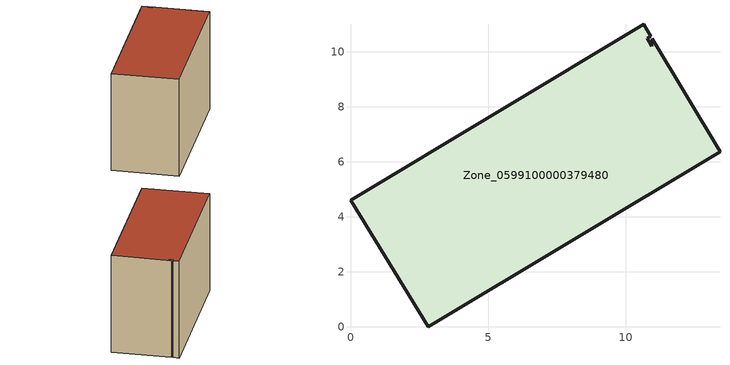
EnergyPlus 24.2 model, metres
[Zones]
Zone_0599100000379480
 floor ground (C_G): 2.82,0 0,4.61 10.65,11 10.91,10.56 10.78,10.48 10.95,10.21 10.97,10.46 13.43,6.37 z0
 wall outside (C_F): 13.43,6.37 10.97,10.46 10.95,10.21 10.78,10.48 10.91,10.56 10.65,11 0,4.61 2.82,0 13.43,6.37 z0:8.35
 roof outside (C_R): 10.91,10.56 10.65,11 0,4.61 2.82,0 13.43,6.37 10.97,10.46 10.95,10.21 10.78,10.48 z8.35
[BUILDING]
Pand.0599100000379480: North Axis=0; Terrain=City; Loads Convergence Tolerance Value=0.04; Temperature Convergence Tolerance Value=0.4; Solar Distribution=FullExterior; Maximum Number of Warmup Days=25; Minimum Number of Warmup Days=1
[Site:Location]
Rotterdam.The.Hague.AP_ZH_NLD Design_Conditions: Latitude=51.96; Longitude=4.45; Time Zone=1; Elevation=-4.5
[SITE:GROUNDTEMPERATURE:BUILDINGSURFACE]
18, 18, 18, 18, 18, 18, 18, 18, 18, 18, 18, 18
[MATERIAL] Thermal Absorptance=0.9; Solar Absorptance=0.7; Visible Absorptance=0.7
Name | Roughness | Thickness | Conductivity | Density | Specific Heat
G.TI.1992-2005 | MediumSmooth | 0.15 | 0.06 | 540 | 1210
F.TI.1992-2005 | Rough | 0.3 | 0.12 | 1920 | 840
R.TI.1992-2005 | MediumRough | 0.2 | 0.08 | 1500 | 1000
[CONSTRUCTION]
C_G: G.TI.1992-2005
C_F: F.TI.1992-2005
C_R: R.TI.1992-2005
[ZONE]
Zone_0599100000379480: Type=1; Multiplier=1; Ceiling Height=Autocalculate; Volume=Autocalculate; Floor Area=autocalculate; Part of Total Floor Area=Yes
[ZONEINFILTRATION:DESIGNFLOWRATE]
Infil_Zone_0599100000379480: Zone or ZoneList or Space or SpaceList=Zone_0599100000379480; Schedule=AlwaysOn; Design Flow Rate Calculation Method=Flow/Area; Flow Rate per Floor Area=0.0015; Constant Term Coefficient=1; Temperature Term Coefficient=0; Velocity Term Coefficient=0; Velocity Squared Term Coefficient=0
[HVACTEMPLATE:ZONE:IDEALLOADSAIRSYSTEM]
Zone_0599100000379480: Maximum Heating Supply Air Temperature=50; Minimum Cooling Supply Air Temperature=13; Maximum Heating Supply Air Humidity Ratio=0.0156; Minimum Cooling Supply Air Humidity Ratio=0.0077; Heating Limit=NoLimit; Cooling Limit=NoLimit; Dehumidification Control Type=ConstantSensibleHeatRatio; Cooling Sensible Heat Ratio=0.7; Dehumidification Setpoint=60; Humidification Control Type=None; Humidification Setpoint=30; Outdoor Air Method=None; Outdoor Air Flow Rate per Person=0.00944; Outdoor Air Flow Rate per Zone Floor Area=0; Outdoor Air Flow Rate per Zone=0; Demand Controlled Ventilation Type=None; Outdoor Air Economizer Type=NoEconomizer; Heat Recovery Type=None; Sensible Heat Recovery Effectiveness=0.7; Latent Heat Recovery Effectiveness=0.65
[ZONECONTROL:THERMOSTAT]
ThermostatControl_Zone_0599100000379480: Zone or ZoneList=Zone_0599100000379480; Control Type Schedule=DualSetpointControlType; Control 1=Thermostat_Zone_0599100000379480; Temperature Difference Between Cutout And Setpoint=0
[THERMOSTATSETPOINT:DUALSETPOINT]
Thermostat_Zone_0599100000379480: Heating Setpoint Temperature Schedule=HeatingSetpoint_Zone_0599100000379480; Cooling Setpoint Temperature Schedule=CoolingSetpoint_Zone_0599100000379480
[SCHEDULE:COMPACT]
HeatingSetpoint_Zone_0599100000379480: Through: 12/31, For: AllDays, Until: 24:00, 21
CoolingSetpoint_Zone_0599100000379480: Through: 12/31, For: AllDays, Until: 24:00, 24
DualSetpointControlType: Through: 12/31, For: AllDays, Until: 24:00, 4
AlwaysOn: Through: 12/31, For: AllDays, Until: 24:00, 1
